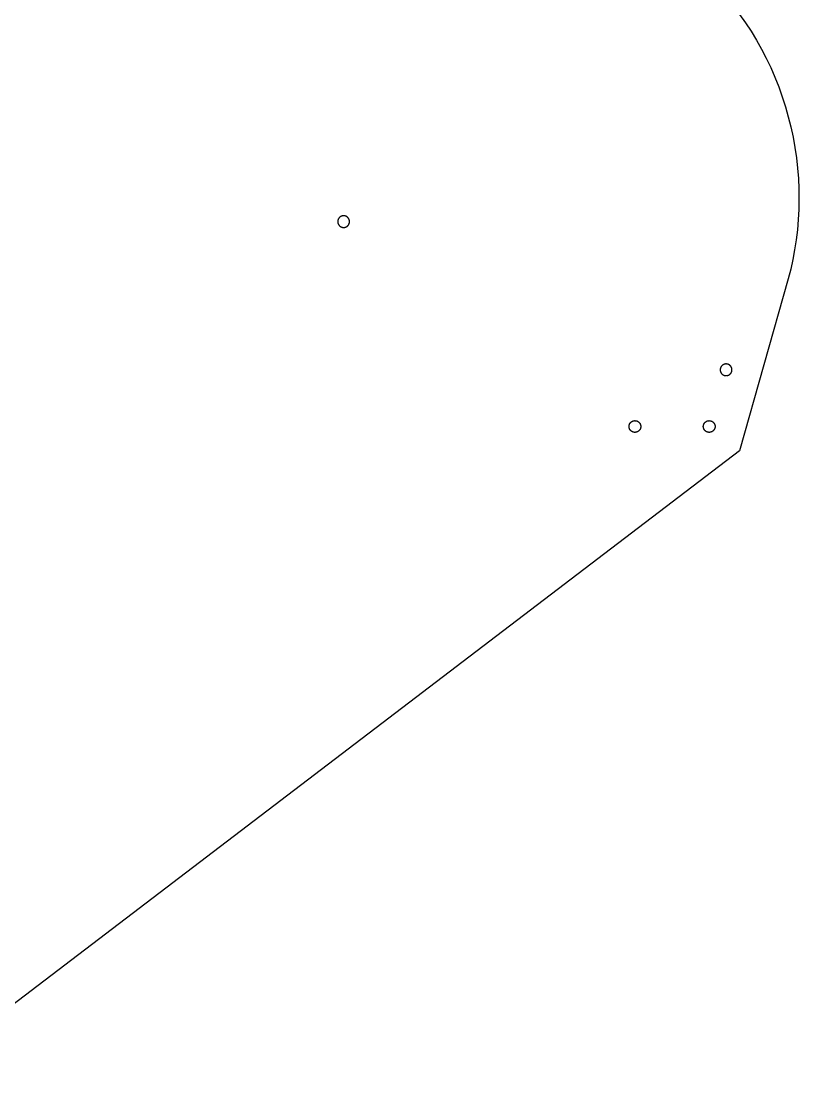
# Model space of a CAD drawing. Extents: x 0 to 146, y -2 to 88.
# Drawn here: x 59.69 to 72.13, y 23.75 to 40.55 of the extents above; entities that cross this region are included whole.
import ezdxf

# ---------------------------------------------------------------- set-up
doc = ezdxf.new("R2010")
doc.units = 0
doc.header["$LTSCALE"] = 15
doc.layers.add('CUT$EXTERIOR', color=1, linetype='CONTINUOUS')
doc.layers.add('CUT$INTERIOR', color=5, linetype='CONTINUOUS')

msp = doc.modelspace()

# ---------------------------------------------------------------- linework, layer by layer
at = {"layer": 'CUT$EXTERIOR'}
for p, q in [((71.179, 40.655), (71.272, 40.522)), ((71.272, 40.522), (71.361, 40.385)), ((71.361, 40.385), (71.446, 40.244)), ((71.446, 40.244), (71.527, 40.1)), ((71.527, 40.1), (71.603, 39.954)), ((71.603, 39.954), (71.675, 39.804)), ((71.675, 39.804), (71.741, 39.651)), ((71.741, 39.651), (71.803, 39.496)), ((71.803, 39.496), (71.86, 39.338)), ((71.86, 39.338), (71.911, 39.179)), ((71.911, 39.179), (71.957, 39.018)), ((71.957, 39.018), (71.998, 38.856)), ((71.998, 38.856), (72.033, 38.692)), ((72.033, 38.692), (72.062, 38.527)), ((72.062, 38.527), (72.086, 38.362)), ((72.086, 38.362), (72.105, 38.197)), ((72.105, 38.197), (72.118, 38.031)), ((72.118, 38.031), (72.125, 37.866)), ((72.125, 37.866), (72.127, 37.701)), ((72.127, 37.701), (72.124, 37.536)), ((72.124, 37.536), (72.115, 37.373)), ((72.115, 37.373), (72.101, 37.211)), ((72.101, 37.211), (72.082, 37.051)), ((72.082, 37.051), (72.057, 36.892)), ((72.057, 36.892), (72.028, 36.736)), ((72.028, 36.736), (71.995, 36.581)), ((71.995, 36.581), (71.956, 36.429)), ((71.956, 36.429), (71.179, 33.676)), ((71.179, 33.676), (58.149, 23.745))]:
    msp.add_line(p, q, dxfattribs=at)
at = {"layer": 'CUT$INTERIOR'}
for p, q in [((64.755, 37.35), (64.754, 37.347)), ((64.754, 37.347), (64.754, 37.343)), ((64.754, 37.343), (64.754, 37.34)), ((64.754, 37.34), (64.754, 37.337)), ((64.754, 37.337), (64.755, 37.334)), ((64.756, 37.36), (64.755, 37.356)), ((64.755, 37.356), (64.755, 37.353)), ((64.755, 37.353), (64.755, 37.35)), ((64.755, 37.334), (64.755, 37.33)), ((64.755, 37.33), (64.755, 37.327)), ((64.755, 37.327), (64.756, 37.324)), ((64.757, 37.363), (64.756, 37.36)), ((64.756, 37.324), (64.757, 37.321)), ((64.758, 37.369), (64.757, 37.366)), ((64.757, 37.366), (64.757, 37.363)), ((64.757, 37.321), (64.757, 37.318)), ((64.757, 37.318), (64.758, 37.314)), ((64.759, 37.372), (64.758, 37.369)), ((64.758, 37.314), (64.759, 37.311)), ((64.76, 37.375), (64.759, 37.372)), ((64.759, 37.311), (64.76, 37.308)), ((64.762, 37.378), (64.76, 37.375)), ((64.76, 37.308), (64.762, 37.305)), ((64.763, 37.381), (64.762, 37.378)), ((64.762, 37.305), (64.763, 37.302)), ((64.764, 37.384), (64.763, 37.381)), ((64.766, 37.387), (64.764, 37.384)), ((64.768, 37.39), (64.766, 37.387)), ((64.769, 37.393), (64.768, 37.39)), ((64.771, 37.395), (64.769, 37.393)), ((64.773, 37.398), (64.771, 37.395)), ((64.775, 37.4), (64.773, 37.398)), ((64.777, 37.403), (64.775, 37.4)), ((64.779, 37.405), (64.777, 37.403)), ((64.781, 37.408), (64.779, 37.405)), ((64.784, 37.41), (64.781, 37.408)), ((64.786, 37.412), (64.784, 37.41)), ((64.789, 37.414), (64.786, 37.412)), ((64.791, 37.416), (64.789, 37.414)), ((64.794, 37.418), (64.791, 37.416)), ((64.797, 37.42), (64.794, 37.418)), ((64.799, 37.422), (64.797, 37.42)), ((64.802, 37.423), (64.799, 37.422)), ((64.805, 37.425), (64.802, 37.423)), ((64.808, 37.426), (64.805, 37.425)), ((64.811, 37.428), (64.808, 37.426)), ((64.814, 37.429), (64.811, 37.428)), ((64.817, 37.43), (64.814, 37.429)), ((64.82, 37.431), (64.817, 37.43)), ((64.823, 37.432), (64.82, 37.431)), ((64.826, 37.433), (64.823, 37.432)), ((64.829, 37.434), (64.826, 37.433)), ((64.833, 37.434), (64.829, 37.434)), ((64.836, 37.435), (64.833, 37.434)), ((64.839, 37.435), (64.836, 37.435)), ((64.842, 37.435), (64.839, 37.435)), ((64.846, 37.435), (64.842, 37.435)), ((64.849, 37.435), (64.846, 37.435)), ((64.852, 37.435), (64.849, 37.435)), ((64.855, 37.435), (64.852, 37.435)), ((64.859, 37.435), (64.855, 37.435)), ((64.862, 37.434), (64.859, 37.435)), ((64.865, 37.434), (64.862, 37.434)), ((64.868, 37.433), (64.865, 37.434)), ((64.871, 37.433), (64.868, 37.433)), ((64.875, 37.432), (64.871, 37.433)), ((64.878, 37.431), (64.875, 37.432)), ((64.881, 37.43), (64.878, 37.431)), ((64.884, 37.428), (64.881, 37.43)), ((64.887, 37.427), (64.884, 37.428)), ((64.89, 37.426), (64.887, 37.427)), ((64.893, 37.424), (64.89, 37.426)), ((64.895, 37.423), (64.893, 37.424)), ((64.898, 37.421), (64.895, 37.423)), ((64.901, 37.419), (64.898, 37.421)), ((64.904, 37.417), (64.901, 37.419)), ((64.906, 37.415), (64.904, 37.417)), ((64.909, 37.413), (64.906, 37.415)), ((64.911, 37.411), (64.909, 37.413)), ((64.913, 37.409), (64.911, 37.411)), ((64.916, 37.407), (64.913, 37.409)), ((64.918, 37.404), (64.916, 37.407)), ((64.92, 37.402), (64.918, 37.404)), ((64.922, 37.399), (64.92, 37.402)), ((64.924, 37.397), (64.922, 37.399)), ((64.926, 37.394), (64.924, 37.397)), ((64.928, 37.391), (64.926, 37.394)), ((64.929, 37.388), (64.928, 37.391)), ((64.931, 37.386), (64.929, 37.388)), ((64.932, 37.383), (64.931, 37.386)), ((64.934, 37.38), (64.932, 37.383)), ((64.935, 37.377), (64.934, 37.38)), ((64.934, 37.304), (64.935, 37.307)), ((64.936, 37.374), (64.935, 37.377)), ((64.935, 37.307), (64.936, 37.31)), ((64.937, 37.371), (64.936, 37.374)), ((64.936, 37.31), (64.937, 37.313)), ((64.938, 37.367), (64.937, 37.371)), ((64.937, 37.313), (64.938, 37.316)), ((64.939, 37.364), (64.938, 37.367)), ((64.938, 37.316), (64.939, 37.319)), ((64.94, 37.361), (64.939, 37.364)), ((64.939, 37.319), (64.94, 37.322)), ((64.94, 37.358), (64.94, 37.361)), ((64.941, 37.355), (64.94, 37.358)), ((64.94, 37.326), (64.941, 37.329)), ((64.94, 37.322), (64.94, 37.326)), ((64.941, 37.351), (64.941, 37.355)), ((64.942, 37.348), (64.941, 37.351)), ((64.941, 37.332), (64.942, 37.335)), ((64.941, 37.329), (64.941, 37.332)), ((64.942, 37.345), (64.942, 37.348)), ((64.942, 37.342), (64.942, 37.345)), ((64.942, 37.338), (64.942, 37.342)), ((64.942, 37.335), (64.942, 37.338)), ((64.763, 37.302), (64.764, 37.299)), ((64.764, 37.299), (64.766, 37.297)), ((64.766, 37.297), (64.768, 37.294)), ((64.768, 37.294), (64.769, 37.291)), ((64.769, 37.291), (64.771, 37.288)), ((64.771, 37.288), (64.773, 37.286)), ((64.773, 37.286), (64.775, 37.283)), ((64.775, 37.283), (64.777, 37.281)), ((64.777, 37.281), (64.779, 37.278)), ((64.779, 37.278), (64.781, 37.276)), ((64.781, 37.276), (64.784, 37.273)), ((64.784, 37.273), (64.786, 37.271)), ((64.786, 37.271), (64.789, 37.269)), ((64.789, 37.269), (64.791, 37.267)), ((64.791, 37.267), (64.794, 37.265)), ((64.794, 37.265), (64.797, 37.263)), ((64.797, 37.263), (64.799, 37.262)), ((64.799, 37.262), (64.802, 37.26)), ((64.802, 37.26), (64.805, 37.258)), ((64.805, 37.258), (64.808, 37.257)), ((64.808, 37.257), (64.811, 37.256)), ((64.811, 37.256), (64.814, 37.254)), ((64.814, 37.254), (64.817, 37.253)), ((64.817, 37.253), (64.82, 37.252)), ((64.82, 37.252), (64.823, 37.251)), ((64.823, 37.251), (64.826, 37.251)), ((64.826, 37.251), (64.829, 37.25)), ((64.829, 37.25), (64.833, 37.249)), ((64.833, 37.249), (64.836, 37.249)), ((64.836, 37.249), (64.839, 37.248)), ((64.839, 37.248), (64.842, 37.248)), ((64.842, 37.248), (64.846, 37.248)), ((64.846, 37.248), (64.849, 37.248)), ((64.849, 37.248), (64.852, 37.248)), ((64.852, 37.248), (64.855, 37.248)), ((64.855, 37.248), (64.859, 37.249)), ((64.859, 37.249), (64.862, 37.249)), ((64.862, 37.249), (64.865, 37.25)), ((64.865, 37.25), (64.868, 37.25)), ((64.868, 37.25), (64.871, 37.251)), ((64.871, 37.251), (64.875, 37.252)), ((64.875, 37.252), (64.878, 37.253)), ((64.878, 37.253), (64.881, 37.254)), ((64.881, 37.254), (64.884, 37.255)), ((64.884, 37.255), (64.887, 37.256)), ((64.887, 37.256), (64.89, 37.258)), ((64.89, 37.258), (64.893, 37.259)), ((64.893, 37.259), (64.895, 37.261)), ((64.895, 37.261), (64.898, 37.263)), ((64.898, 37.263), (64.901, 37.264)), ((64.901, 37.264), (64.904, 37.266)), ((64.904, 37.266), (64.906, 37.268)), ((64.906, 37.268), (64.909, 37.27)), ((64.909, 37.27), (64.911, 37.272)), ((64.911, 37.272), (64.913, 37.275)), ((64.913, 37.275), (64.916, 37.277)), ((64.916, 37.277), (64.918, 37.279)), ((64.918, 37.279), (64.92, 37.282)), ((64.92, 37.282), (64.922, 37.284)), ((64.922, 37.284), (64.924, 37.287)), ((64.924, 37.287), (64.926, 37.29)), ((64.926, 37.29), (64.928, 37.292)), ((64.928, 37.292), (64.929, 37.295)), ((64.929, 37.295), (64.931, 37.298)), ((64.931, 37.298), (64.932, 37.301)), ((64.932, 37.301), (64.934, 37.304)), ((70.869, 34.979), (70.868, 34.976)), ((70.868, 34.976), (70.868, 34.973)), ((70.868, 34.973), (70.868, 34.969)), ((70.868, 34.969), (70.869, 34.966)), ((70.87, 34.989), (70.869, 34.986)), ((70.869, 34.986), (70.869, 34.982)), ((70.869, 34.982), (70.869, 34.979)), ((70.869, 34.966), (70.869, 34.963)), ((70.869, 34.963), (70.869, 34.96)), ((70.869, 34.96), (70.87, 34.956)), ((70.871, 34.995), (70.87, 34.992)), ((70.87, 34.992), (70.87, 34.989)), ((70.87, 34.956), (70.87, 34.953)), ((70.87, 34.953), (70.871, 34.95)), ((70.872, 34.998), (70.871, 34.995)), ((70.873, 35.001), (70.872, 34.998)), ((70.874, 35.004), (70.873, 35.001)), ((70.875, 35.007), (70.874, 35.004)), ((70.876, 35.01), (70.875, 35.007)), ((70.878, 35.013), (70.876, 35.01)), ((70.879, 35.016), (70.878, 35.013)), ((70.881, 35.019), (70.879, 35.016)), ((70.883, 35.022), (70.881, 35.019)), ((70.884, 35.025), (70.883, 35.022)), ((70.886, 35.027), (70.884, 35.025)), ((70.888, 35.03), (70.886, 35.027)), ((70.89, 35.032), (70.888, 35.03)), ((70.892, 35.035), (70.89, 35.032)), ((70.895, 35.037), (70.892, 35.035)), ((70.897, 35.04), (70.895, 35.037)), ((70.899, 35.042), (70.897, 35.04)), ((70.902, 35.044), (70.899, 35.042)), ((70.904, 35.046), (70.902, 35.044)), ((70.907, 35.048), (70.904, 35.046)), ((70.91, 35.05), (70.907, 35.048)), ((70.912, 35.052), (70.91, 35.05)), ((70.915, 35.053), (70.912, 35.052)), ((70.918, 35.055), (70.915, 35.053)), ((70.921, 35.056), (70.918, 35.055)), ((70.924, 35.058), (70.921, 35.056)), ((70.927, 35.059), (70.924, 35.058)), ((70.93, 35.06), (70.927, 35.059)), ((70.933, 35.061), (70.93, 35.06)), ((70.936, 35.062), (70.933, 35.061)), ((70.939, 35.063), (70.936, 35.062)), ((70.942, 35.064), (70.939, 35.063)), ((70.945, 35.064), (70.942, 35.064)), ((70.949, 35.065), (70.945, 35.064)), ((70.952, 35.065), (70.949, 35.065)), ((70.955, 35.066), (70.952, 35.065)), ((70.958, 35.066), (70.955, 35.066)), ((70.962, 35.066), (70.958, 35.066)), ((70.965, 35.066), (70.962, 35.066)), ((70.968, 35.066), (70.965, 35.066)), ((70.971, 35.066), (70.968, 35.066)), ((70.975, 35.065), (70.971, 35.066)), ((70.978, 35.065), (70.975, 35.065)), ((70.981, 35.064), (70.978, 35.065)), ((70.984, 35.063), (70.981, 35.064)), ((70.987, 35.063), (70.984, 35.063)), ((70.99, 35.062), (70.987, 35.063)), ((70.994, 35.061), (70.99, 35.062)), ((70.997, 35.059), (70.994, 35.061)), ((71, 35.058), (70.997, 35.059)), ((71.003, 35.057), (71, 35.058)), ((71.005, 35.055), (71.003, 35.057)), ((71.008, 35.054), (71.005, 35.055)), ((71.011, 35.052), (71.008, 35.054)), ((71.014, 35.05), (71.011, 35.052)), ((71.017, 35.049), (71.014, 35.05)), ((71.019, 35.047), (71.017, 35.049)), ((71.022, 35.045), (71.019, 35.047)), ((71.024, 35.042), (71.022, 35.045)), ((71.027, 35.04), (71.024, 35.042)), ((71.029, 35.038), (71.027, 35.04)), ((71.031, 35.036), (71.029, 35.038)), ((71.033, 35.033), (71.031, 35.036)), ((71.035, 35.031), (71.033, 35.033)), ((71.037, 35.028), (71.035, 35.031)), ((71.039, 35.025), (71.037, 35.028)), ((71.041, 35.023), (71.039, 35.025)), ((71.043, 35.02), (71.041, 35.023)), ((71.044, 35.017), (71.043, 35.02)), ((71.046, 35.014), (71.044, 35.017)), ((71.047, 35.011), (71.046, 35.014)), ((71.049, 35.008), (71.047, 35.011)), ((71.05, 35.005), (71.049, 35.008)), ((71.051, 35.002), (71.05, 35.005)), ((71.052, 34.999), (71.051, 35.002)), ((71.053, 34.996), (71.052, 34.999)), ((71.054, 34.993), (71.053, 34.996)), ((71.053, 34.951), (71.054, 34.954)), ((71.054, 34.99), (71.054, 34.993)), ((71.055, 34.986), (71.054, 34.99)), ((71.054, 34.954), (71.055, 34.957)), ((71.055, 34.983), (71.055, 34.986)), ((71.055, 34.98), (71.055, 34.983)), ((71.056, 34.977), (71.055, 34.98)), ((71.055, 34.964), (71.056, 34.967)), ((71.055, 34.961), (71.055, 34.964)), ((71.055, 34.957), (71.055, 34.961)), ((71.056, 34.974), (71.056, 34.977)), ((71.056, 34.97), (71.056, 34.974)), ((71.056, 34.967), (71.056, 34.97)), ((70.871, 34.95), (70.872, 34.947)), ((70.872, 34.947), (70.873, 34.944)), ((70.873, 34.944), (70.874, 34.941)), ((70.874, 34.941), (70.875, 34.938)), ((70.875, 34.938), (70.876, 34.935)), ((70.876, 34.935), (70.878, 34.932)), ((70.878, 34.932), (70.879, 34.929)), ((70.879, 34.929), (70.881, 34.926)), ((70.881, 34.926), (70.882, 34.923)), ((70.882, 34.923), (70.884, 34.92)), ((70.884, 34.92), (70.886, 34.918)), ((70.886, 34.918), (70.888, 34.915)), ((70.888, 34.915), (70.89, 34.912)), ((70.89, 34.912), (70.892, 34.91)), ((70.892, 34.91), (70.894, 34.908)), ((70.894, 34.908), (70.896, 34.905)), ((70.896, 34.905), (70.899, 34.903)), ((70.899, 34.903), (70.901, 34.901)), ((70.901, 34.901), (70.904, 34.899)), ((70.904, 34.899), (70.906, 34.897)), ((70.906, 34.897), (70.909, 34.895)), ((70.909, 34.895), (70.912, 34.893)), ((70.912, 34.893), (70.914, 34.891)), ((70.914, 34.891), (70.917, 34.89)), ((70.917, 34.89), (70.92, 34.888)), ((70.92, 34.888), (70.923, 34.887)), ((70.923, 34.887), (70.926, 34.886)), ((70.926, 34.886), (70.929, 34.884)), ((70.929, 34.884), (70.932, 34.883)), ((70.932, 34.883), (70.935, 34.882)), ((70.935, 34.882), (70.938, 34.882)), ((70.938, 34.882), (70.942, 34.881)), ((70.942, 34.881), (70.945, 34.88)), ((70.945, 34.88), (70.948, 34.88)), ((70.948, 34.88), (70.951, 34.879)), ((70.951, 34.879), (70.954, 34.879)), ((70.954, 34.879), (70.958, 34.879)), ((70.958, 34.879), (70.961, 34.878)), ((70.961, 34.878), (70.964, 34.878)), ((70.964, 34.878), (70.967, 34.879)), ((70.967, 34.879), (70.971, 34.879)), ((70.971, 34.879), (70.974, 34.879)), ((70.974, 34.879), (70.977, 34.88)), ((70.977, 34.88), (70.98, 34.88)), ((70.98, 34.88), (70.984, 34.881)), ((70.984, 34.881), (70.987, 34.882)), ((70.987, 34.882), (70.99, 34.883)), ((70.99, 34.883), (70.993, 34.884)), ((70.993, 34.884), (70.996, 34.885)), ((70.996, 34.885), (70.999, 34.886)), ((70.999, 34.886), (71.002, 34.887)), ((71.002, 34.887), (71.005, 34.889)), ((71.005, 34.889), (71.008, 34.89)), ((71.008, 34.89), (71.011, 34.892)), ((71.011, 34.892), (71.013, 34.894)), ((71.013, 34.894), (71.016, 34.896)), ((71.016, 34.896), (71.019, 34.897)), ((71.019, 34.897), (71.021, 34.899)), ((71.021, 34.899), (71.024, 34.902)), ((71.024, 34.902), (71.026, 34.904)), ((71.026, 34.904), (71.028, 34.906)), ((71.028, 34.906), (71.031, 34.908)), ((71.031, 34.908), (71.033, 34.911)), ((71.033, 34.911), (71.035, 34.913)), ((71.035, 34.913), (71.037, 34.916)), ((71.037, 34.916), (71.039, 34.918)), ((71.039, 34.918), (71.041, 34.921)), ((71.041, 34.921), (71.042, 34.924)), ((71.042, 34.924), (71.044, 34.927)), ((71.044, 34.927), (71.046, 34.93)), ((71.046, 34.93), (71.047, 34.933)), ((71.047, 34.933), (71.048, 34.935)), ((71.048, 34.935), (71.05, 34.938)), ((71.05, 34.938), (71.051, 34.942)), ((71.051, 34.942), (71.052, 34.945)), ((71.052, 34.945), (71.053, 34.948)), ((71.053, 34.948), (71.053, 34.951)), ((69.422, 34.111), (69.424, 34.113)), ((69.424, 34.113), (69.425, 34.115)), ((69.425, 34.115), (69.426, 34.117)), ((69.426, 34.117), (69.427, 34.119)), ((69.427, 34.119), (69.429, 34.121)), ((69.429, 34.121), (69.43, 34.123)), ((69.43, 34.123), (69.432, 34.125)), ((69.432, 34.125), (69.433, 34.127)), ((69.433, 34.127), (69.435, 34.129)), ((69.435, 34.129), (69.437, 34.13)), ((69.437, 34.13), (69.438, 34.132)), ((69.438, 34.132), (69.44, 34.134)), ((69.44, 34.134), (69.442, 34.135)), ((69.442, 34.135), (69.444, 34.137)), ((69.444, 34.137), (69.445, 34.139)), ((69.445, 34.139), (69.447, 34.14)), ((69.447, 34.14), (69.449, 34.142)), ((69.449, 34.142), (69.451, 34.143)), ((69.451, 34.143), (69.453, 34.144)), ((69.453, 34.144), (69.455, 34.146)), ((69.455, 34.146), (69.457, 34.147)), ((69.457, 34.147), (69.459, 34.148)), ((69.459, 34.148), (69.461, 34.149)), ((69.461, 34.149), (69.464, 34.15)), ((69.464, 34.15), (69.466, 34.151)), ((69.466, 34.151), (69.468, 34.152)), ((69.468, 34.152), (69.47, 34.153)), ((69.47, 34.153), (69.472, 34.154)), ((69.472, 34.154), (69.474, 34.155)), ((69.474, 34.155), (69.477, 34.155)), ((69.477, 34.155), (69.479, 34.156)), ((69.479, 34.156), (69.481, 34.157)), ((69.481, 34.157), (69.483, 34.157)), ((69.483, 34.157), (69.485, 34.158)), ((69.485, 34.158), (69.487, 34.158)), ((69.487, 34.158), (69.49, 34.158)), ((69.49, 34.158), (69.492, 34.159)), ((69.492, 34.159), (69.494, 34.159)), ((69.494, 34.159), (69.496, 34.159)), ((69.496, 34.159), (69.498, 34.159)), ((69.498, 34.159), (69.5, 34.159)), ((69.5, 34.159), (69.502, 34.16)), ((69.502, 34.16), (69.505, 34.16)), ((69.505, 34.16), (69.507, 34.16)), ((69.507, 34.16), (69.509, 34.159)), ((69.509, 34.159), (69.511, 34.159)), ((69.511, 34.159), (69.513, 34.159)), ((69.513, 34.159), (69.515, 34.159)), ((69.515, 34.159), (69.517, 34.159)), ((69.517, 34.159), (69.519, 34.158)), ((69.519, 34.158), (69.522, 34.158)), ((69.522, 34.158), (69.524, 34.158)), ((69.524, 34.158), (69.526, 34.157)), ((69.526, 34.157), (69.528, 34.157)), ((69.528, 34.157), (69.53, 34.156)), ((69.53, 34.156), (69.532, 34.155)), ((69.532, 34.155), (69.535, 34.155)), ((69.535, 34.155), (69.537, 34.154)), ((69.537, 34.154), (69.539, 34.153)), ((69.539, 34.153), (69.541, 34.152)), ((69.541, 34.152), (69.543, 34.151)), ((69.543, 34.151), (69.545, 34.15)), ((69.545, 34.15), (69.548, 34.149)), ((69.548, 34.149), (69.55, 34.148)), ((69.55, 34.148), (69.552, 34.147)), ((69.552, 34.147), (69.554, 34.146)), ((69.554, 34.146), (69.556, 34.144)), ((69.556, 34.144), (69.558, 34.143)), ((69.558, 34.143), (69.56, 34.142)), ((69.56, 34.142), (69.562, 34.14)), ((69.562, 34.14), (69.564, 34.139)), ((69.564, 34.139), (69.565, 34.137)), ((69.565, 34.137), (69.567, 34.135)), ((69.567, 34.135), (69.569, 34.134)), ((69.569, 34.134), (69.571, 34.132)), ((69.571, 34.132), (69.573, 34.13)), ((69.573, 34.13), (69.574, 34.129)), ((69.574, 34.129), (69.576, 34.127)), ((69.576, 34.127), (69.577, 34.125)), ((69.577, 34.125), (69.579, 34.123)), ((69.579, 34.123), (69.58, 34.121)), ((69.58, 34.121), (69.582, 34.119)), ((69.582, 34.119), (69.583, 34.117)), ((69.583, 34.117), (69.584, 34.115)), ((69.584, 34.115), (69.586, 34.113)), ((69.586, 34.113), (69.587, 34.111)), ((70.609, 34.11), (70.611, 34.112)), ((70.611, 34.112), (70.612, 34.115)), ((70.612, 34.115), (70.614, 34.118)), ((70.614, 34.118), (70.616, 34.121)), ((70.616, 34.121), (70.618, 34.123)), ((70.618, 34.123), (70.62, 34.126)), ((70.62, 34.126), (70.622, 34.128)), ((70.622, 34.128), (70.624, 34.131)), ((70.624, 34.131), (70.627, 34.133)), ((70.627, 34.133), (70.629, 34.135)), ((70.629, 34.135), (70.631, 34.137)), ((70.631, 34.137), (70.634, 34.139)), ((70.634, 34.139), (70.637, 34.141)), ((70.637, 34.141), (70.639, 34.143)), ((70.639, 34.143), (70.642, 34.145)), ((70.642, 34.145), (70.645, 34.147)), ((70.645, 34.147), (70.648, 34.148)), ((70.648, 34.148), (70.65, 34.15)), ((70.65, 34.15), (70.653, 34.151)), ((70.653, 34.151), (70.656, 34.152)), ((70.656, 34.152), (70.659, 34.154)), ((70.659, 34.154), (70.662, 34.155)), ((70.662, 34.155), (70.666, 34.156)), ((70.666, 34.156), (70.669, 34.157)), ((70.669, 34.157), (70.672, 34.157)), ((70.672, 34.157), (70.675, 34.158)), ((70.675, 34.158), (70.678, 34.159)), ((70.678, 34.159), (70.681, 34.159)), ((70.681, 34.159), (70.685, 34.159)), ((70.685, 34.159), (70.688, 34.159)), ((70.688, 34.159), (70.691, 34.16)), ((70.691, 34.16), (70.694, 34.16)), ((70.694, 34.16), (70.698, 34.159)), ((70.698, 34.159), (70.701, 34.159)), ((70.701, 34.159), (70.704, 34.159)), ((70.704, 34.159), (70.707, 34.158)), ((70.707, 34.158), (70.711, 34.158)), ((70.711, 34.158), (70.714, 34.157)), ((70.714, 34.157), (70.717, 34.156)), ((70.717, 34.156), (70.72, 34.155)), ((70.72, 34.155), (70.723, 34.154)), ((70.723, 34.154), (70.726, 34.153)), ((70.726, 34.153), (70.729, 34.152)), ((70.729, 34.152), (70.732, 34.151)), ((70.732, 34.151), (70.735, 34.149)), ((70.735, 34.149), (70.738, 34.148)), ((70.738, 34.148), (70.741, 34.146)), ((70.741, 34.146), (70.744, 34.144)), ((70.744, 34.144), (70.746, 34.142)), ((70.746, 34.142), (70.749, 34.14)), ((70.749, 34.14), (70.751, 34.138)), ((70.751, 34.138), (70.754, 34.136)), ((70.754, 34.136), (70.756, 34.134)), ((70.756, 34.134), (70.759, 34.132)), ((70.759, 34.132), (70.761, 34.129)), ((70.761, 34.129), (70.763, 34.127)), ((70.763, 34.127), (70.765, 34.125)), ((70.765, 34.125), (70.767, 34.122)), ((70.767, 34.122), (70.769, 34.119)), ((70.769, 34.119), (70.771, 34.117)), ((70.771, 34.117), (70.773, 34.114)), ((70.773, 34.114), (70.774, 34.111)), ((69.411, 34.076), (69.412, 34.079)), ((69.411, 34.074), (69.411, 34.076)), ((69.411, 34.072), (69.411, 34.074)), ((69.411, 34.07), (69.411, 34.072)), ((69.411, 34.068), (69.411, 34.07)), ((69.411, 34.066), (69.411, 34.068)), ((69.411, 34.064), (69.411, 34.066)), ((69.411, 34.062), (69.411, 34.064)), ((69.411, 34.06), (69.411, 34.062)), ((69.411, 34.057), (69.411, 34.06)), ((69.411, 34.055), (69.411, 34.057)), ((69.412, 34.053), (69.411, 34.055)), ((69.412, 34.083), (69.413, 34.085)), ((69.412, 34.081), (69.412, 34.083)), ((69.412, 34.079), (69.412, 34.081)), ((69.412, 34.051), (69.412, 34.053)), ((69.412, 34.049), (69.412, 34.051)), ((69.413, 34.047), (69.412, 34.049)), ((69.413, 34.087), (69.414, 34.089)), ((69.413, 34.085), (69.413, 34.087)), ((69.413, 34.044), (69.413, 34.047)), ((69.414, 34.042), (69.413, 34.044)), ((69.414, 34.092), (69.415, 34.094)), ((69.414, 34.089), (69.414, 34.092)), ((69.414, 34.04), (69.414, 34.042)), ((69.415, 34.038), (69.414, 34.04)), ((69.415, 34.094), (69.416, 34.096)), ((69.416, 34.036), (69.415, 34.038)), ((69.416, 34.096), (69.417, 34.098)), ((69.417, 34.033), (69.416, 34.036)), ((69.417, 34.1), (69.418, 34.102)), ((69.417, 34.098), (69.417, 34.1)), ((69.417, 34.031), (69.417, 34.033)), ((69.418, 34.029), (69.417, 34.031)), ((69.418, 34.102), (69.419, 34.105)), ((69.419, 34.027), (69.418, 34.029)), ((69.419, 34.105), (69.42, 34.107)), ((69.42, 34.025), (69.419, 34.027)), ((69.42, 34.107), (69.421, 34.109)), ((69.421, 34.023), (69.42, 34.025)), ((69.421, 34.109), (69.422, 34.111)), ((69.422, 34.021), (69.421, 34.023)), ((69.424, 34.019), (69.422, 34.021)), ((69.425, 34.017), (69.424, 34.019)), ((69.426, 34.014), (69.425, 34.017)), ((69.427, 34.013), (69.426, 34.014)), ((69.429, 34.011), (69.427, 34.013)), ((69.43, 34.009), (69.429, 34.011)), ((69.432, 34.007), (69.43, 34.009)), ((69.433, 34.005), (69.432, 34.007)), ((69.435, 34.003), (69.433, 34.005)), ((69.437, 34.001), (69.435, 34.003)), ((69.438, 34), (69.437, 34.001)), ((69.44, 33.998), (69.438, 34)), ((69.442, 33.996), (69.44, 33.998)), ((69.444, 33.995), (69.442, 33.996)), ((69.445, 33.993), (69.444, 33.995)), ((69.447, 33.992), (69.445, 33.993)), ((69.449, 33.99), (69.447, 33.992)), ((69.451, 33.989), (69.449, 33.99)), ((69.453, 33.987), (69.451, 33.989)), ((69.455, 33.986), (69.453, 33.987)), ((69.457, 33.985), (69.455, 33.986)), ((69.459, 33.984), (69.457, 33.985)), ((69.461, 33.983), (69.459, 33.984)), ((69.464, 33.981), (69.461, 33.983)), ((69.466, 33.98), (69.464, 33.981)), ((69.468, 33.98), (69.466, 33.98)), ((69.47, 33.979), (69.468, 33.98)), ((69.472, 33.978), (69.47, 33.979)), ((69.474, 33.977), (69.472, 33.978)), ((69.477, 33.976), (69.474, 33.977)), ((69.479, 33.976), (69.477, 33.976)), ((69.481, 33.975), (69.479, 33.976)), ((69.483, 33.975), (69.481, 33.975)), ((69.485, 33.974), (69.483, 33.975)), ((69.487, 33.974), (69.485, 33.974)), ((69.49, 33.973), (69.487, 33.974)), ((69.492, 33.973), (69.49, 33.973)), ((69.494, 33.973), (69.492, 33.973)), ((69.496, 33.972), (69.494, 33.973)), ((69.498, 33.972), (69.496, 33.972)), ((69.5, 33.972), (69.498, 33.972)), ((69.502, 33.972), (69.5, 33.972)), ((69.505, 33.972), (69.502, 33.972)), ((69.507, 33.972), (69.505, 33.972)), ((69.509, 33.972), (69.507, 33.972)), ((69.511, 33.972), (69.509, 33.972)), ((69.513, 33.972), (69.511, 33.972)), ((69.515, 33.973), (69.513, 33.972)), ((69.517, 33.973), (69.515, 33.973)), ((69.519, 33.973), (69.517, 33.973)), ((69.522, 33.974), (69.519, 33.973)), ((69.524, 33.974), (69.522, 33.974)), ((69.526, 33.975), (69.524, 33.974)), ((69.528, 33.975), (69.526, 33.975)), ((69.53, 33.976), (69.528, 33.975)), ((69.532, 33.976), (69.53, 33.976)), ((69.535, 33.977), (69.532, 33.976)), ((69.537, 33.978), (69.535, 33.977)), ((69.539, 33.979), (69.537, 33.978)), ((69.541, 33.98), (69.539, 33.979)), ((69.543, 33.98), (69.541, 33.98)), ((69.545, 33.981), (69.543, 33.98)), ((69.548, 33.983), (69.545, 33.981)), ((69.55, 33.984), (69.548, 33.983)), ((69.552, 33.985), (69.55, 33.984)), ((69.554, 33.986), (69.552, 33.985)), ((69.556, 33.987), (69.554, 33.986)), ((69.558, 33.989), (69.556, 33.987)), ((69.56, 33.99), (69.558, 33.989)), ((69.562, 33.992), (69.56, 33.99)), ((69.564, 33.993), (69.562, 33.992)), ((69.565, 33.995), (69.564, 33.993)), ((69.567, 33.996), (69.565, 33.995)), ((69.569, 33.998), (69.567, 33.996)), ((69.571, 34), (69.569, 33.998)), ((69.573, 34.001), (69.571, 34)), ((69.574, 34.003), (69.573, 34.001)), ((69.576, 34.005), (69.574, 34.003)), ((69.577, 34.007), (69.576, 34.005)), ((69.579, 34.009), (69.577, 34.007)), ((69.58, 34.011), (69.579, 34.009)), ((69.582, 34.013), (69.58, 34.011)), ((69.583, 34.014), (69.582, 34.013)), ((69.584, 34.017), (69.583, 34.014)), ((69.586, 34.019), (69.584, 34.017)), ((69.587, 34.021), (69.586, 34.019)), ((69.587, 34.111), (69.588, 34.109)), ((69.588, 34.023), (69.587, 34.021)), ((69.588, 34.109), (69.589, 34.107)), ((69.589, 34.025), (69.588, 34.023)), ((69.589, 34.107), (69.59, 34.105)), ((69.59, 34.027), (69.589, 34.025)), ((69.59, 34.105), (69.591, 34.102)), ((69.591, 34.029), (69.59, 34.027)), ((69.591, 34.102), (69.592, 34.1)), ((69.592, 34.031), (69.591, 34.029)), ((69.592, 34.1), (69.593, 34.098)), ((69.593, 34.033), (69.592, 34.031)), ((69.593, 34.098), (69.593, 34.096)), ((69.593, 34.096), (69.594, 34.094)), ((69.594, 34.038), (69.593, 34.036)), ((69.593, 34.036), (69.593, 34.033)), ((69.594, 34.094), (69.595, 34.092)), ((69.595, 34.04), (69.594, 34.038)), ((69.595, 34.092), (69.595, 34.089)), ((69.595, 34.089), (69.596, 34.087)), ((69.596, 34.044), (69.595, 34.042)), ((69.595, 34.042), (69.595, 34.04)), ((69.596, 34.087), (69.596, 34.085)), ((69.596, 34.085), (69.597, 34.083)), ((69.597, 34.049), (69.596, 34.047)), ((69.596, 34.047), (69.596, 34.044)), ((69.597, 34.083), (69.597, 34.081)), ((69.597, 34.081), (69.597, 34.079)), ((69.597, 34.079), (69.598, 34.076)), ((69.598, 34.055), (69.597, 34.053)), ((69.597, 34.053), (69.597, 34.051)), ((69.597, 34.051), (69.597, 34.049)), ((69.598, 34.076), (69.598, 34.074)), ((69.598, 34.074), (69.598, 34.072)), ((69.598, 34.072), (69.598, 34.07)), ((69.598, 34.07), (69.598, 34.068)), ((69.598, 34.068), (69.598, 34.066)), ((69.598, 34.066), (69.598, 34.064)), ((69.598, 34.064), (69.598, 34.062)), ((69.598, 34.062), (69.598, 34.06)), ((69.598, 34.06), (69.598, 34.057)), ((69.598, 34.057), (69.598, 34.055)), ((70.598, 34.072), (70.599, 34.076)), ((70.598, 34.069), (70.598, 34.072)), ((70.598, 34.066), (70.598, 34.069)), ((70.598, 34.063), (70.598, 34.066)), ((70.598, 34.059), (70.598, 34.063)), ((70.599, 34.056), (70.598, 34.059)), ((70.599, 34.079), (70.6, 34.082)), ((70.599, 34.076), (70.599, 34.079)), ((70.599, 34.053), (70.599, 34.056)), ((70.6, 34.05), (70.599, 34.053)), ((70.6, 34.085), (70.601, 34.088)), ((70.6, 34.082), (70.6, 34.085)), ((70.6, 34.046), (70.6, 34.05)), ((70.601, 34.043), (70.6, 34.046)), ((70.601, 34.088), (70.602, 34.092)), ((70.602, 34.04), (70.601, 34.043)), ((70.602, 34.092), (70.603, 34.095)), ((70.603, 34.037), (70.602, 34.04)), ((70.603, 34.095), (70.604, 34.098)), ((70.604, 34.034), (70.603, 34.037)), ((70.604, 34.098), (70.605, 34.101)), ((70.605, 34.031), (70.604, 34.034)), ((70.605, 34.101), (70.606, 34.104)), ((70.606, 34.028), (70.605, 34.031)), ((70.606, 34.104), (70.608, 34.107)), ((70.608, 34.025), (70.606, 34.028)), ((70.608, 34.107), (70.609, 34.11)), ((70.609, 34.022), (70.608, 34.025)), ((70.611, 34.019), (70.609, 34.022)), ((70.612, 34.016), (70.611, 34.019)), ((70.614, 34.014), (70.612, 34.016)), ((70.616, 34.011), (70.614, 34.014)), ((70.618, 34.008), (70.616, 34.011)), ((70.62, 34.006), (70.618, 34.008)), ((70.622, 34.003), (70.62, 34.006)), ((70.624, 34.001), (70.622, 34.003)), ((70.627, 33.999), (70.624, 34.001)), ((70.629, 33.996), (70.627, 33.999)), ((70.631, 33.994), (70.629, 33.996)), ((70.634, 33.992), (70.631, 33.994)), ((70.637, 33.99), (70.634, 33.992)), ((70.639, 33.988), (70.637, 33.99)), ((70.642, 33.987), (70.639, 33.988)), ((70.645, 33.985), (70.642, 33.987)), ((70.648, 33.983), (70.645, 33.985)), ((70.65, 33.982), (70.648, 33.983)), ((70.653, 33.98), (70.65, 33.982)), ((70.656, 33.979), (70.653, 33.98)), ((70.659, 33.978), (70.656, 33.979)), ((70.662, 33.977), (70.659, 33.978)), ((70.666, 33.976), (70.662, 33.977)), ((70.669, 33.975), (70.666, 33.976)), ((70.672, 33.974), (70.669, 33.975)), ((70.675, 33.974), (70.672, 33.974)), ((70.678, 33.973), (70.675, 33.974)), ((70.681, 33.973), (70.678, 33.973)), ((70.685, 33.972), (70.681, 33.973)), ((70.688, 33.972), (70.685, 33.972)), ((70.691, 33.972), (70.688, 33.972)), ((70.694, 33.972), (70.691, 33.972)), ((70.698, 33.972), (70.694, 33.972)), ((70.701, 33.972), (70.698, 33.972)), ((70.704, 33.973), (70.701, 33.972)), ((70.707, 33.973), (70.704, 33.973)), ((70.711, 33.974), (70.707, 33.973)), ((70.714, 33.975), (70.711, 33.974)), ((70.717, 33.975), (70.714, 33.975)), ((70.72, 33.976), (70.717, 33.975)), ((70.723, 33.977), (70.72, 33.976)), ((70.726, 33.979), (70.723, 33.977)), ((70.729, 33.98), (70.726, 33.979)), ((70.732, 33.981), (70.729, 33.98)), ((70.735, 33.983), (70.732, 33.981)), ((70.738, 33.984), (70.735, 33.983)), ((70.741, 33.986), (70.738, 33.984)), ((70.744, 33.987), (70.741, 33.986)), ((70.746, 33.989), (70.744, 33.987)), ((70.749, 33.991), (70.746, 33.989)), ((70.751, 33.993), (70.749, 33.991)), ((70.754, 33.995), (70.751, 33.993)), ((70.756, 33.998), (70.754, 33.995)), ((70.759, 34), (70.756, 33.998)), ((70.761, 34.002), (70.759, 34)), ((70.763, 34.005), (70.761, 34.002)), ((70.765, 34.007), (70.763, 34.005)), ((70.767, 34.01), (70.765, 34.007)), ((70.769, 34.012), (70.767, 34.01)), ((70.771, 34.015), (70.769, 34.012)), ((70.773, 34.018), (70.771, 34.015)), ((70.774, 34.021), (70.773, 34.018)), ((70.774, 34.111), (70.776, 34.108)), ((70.776, 34.023), (70.774, 34.021)), ((70.776, 34.108), (70.777, 34.105)), ((70.777, 34.026), (70.776, 34.023)), ((70.777, 34.105), (70.778, 34.102)), ((70.778, 34.029), (70.777, 34.026)), ((70.778, 34.102), (70.78, 34.099)), ((70.78, 34.032), (70.778, 34.029)), ((70.78, 34.099), (70.781, 34.096)), ((70.781, 34.035), (70.78, 34.032)), ((70.781, 34.096), (70.782, 34.093)), ((70.782, 34.039), (70.781, 34.035)), ((70.782, 34.093), (70.783, 34.09)), ((70.783, 34.042), (70.782, 34.039)), ((70.783, 34.09), (70.783, 34.087)), ((70.783, 34.087), (70.784, 34.084)), ((70.784, 34.048), (70.783, 34.045)), ((70.783, 34.045), (70.783, 34.042)), ((70.784, 34.084), (70.785, 34.08)), ((70.785, 34.051), (70.784, 34.048)), ((70.785, 34.08), (70.785, 34.077)), ((70.785, 34.077), (70.785, 34.074)), ((70.785, 34.074), (70.786, 34.071)), ((70.786, 34.061), (70.785, 34.058)), ((70.785, 34.058), (70.785, 34.054)), ((70.785, 34.054), (70.785, 34.051)), ((70.786, 34.071), (70.786, 34.067)), ((70.786, 34.067), (70.786, 34.064)), ((70.786, 34.064), (70.786, 34.061))]:
    msp.add_line(p, q, dxfattribs=at)

doc.saveas('drawing.dxf')
